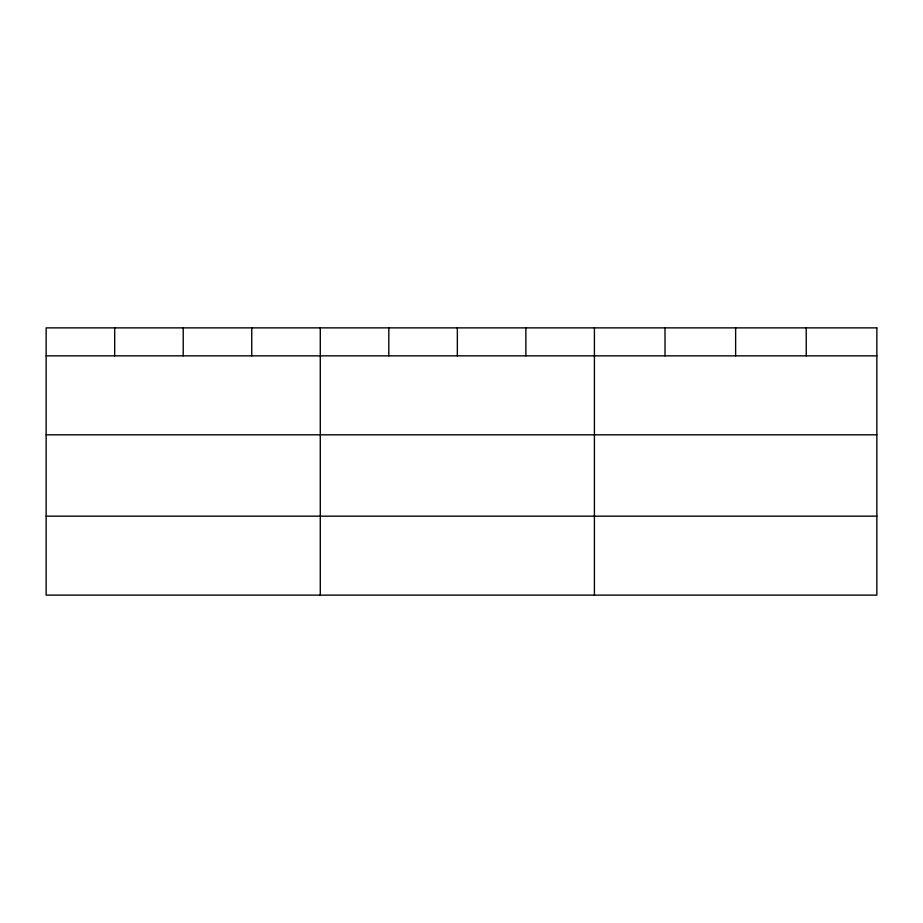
<?xml version="1.0" encoding="UTF-8"?>
<svg xmlns="http://www.w3.org/2000/svg" width="923" height="923" viewBox="0 0 923 923"><rect width="100%" height="100%" fill="white"/><g stroke="black" fill="none" stroke-linecap="round" stroke-linejoin="round"><path stroke-width="1.38" d="M46.15 355.851L876.85 355.851M46.15 434.814L876.85 434.814M46.15 516.165L876.85 516.165M806.24 327.873L806.24 355.851M735.631 327.873L735.631 355.851M665.022 327.873L665.022 355.851M594.412 327.873L594.412 595.127M525.879 327.873L525.879 355.851M457.346 327.873L457.346 355.851M388.814 327.873L388.814 355.851M320.281 327.873L320.281 595.127M251.748 327.873L251.748 355.851M183.216 327.873L183.216 355.851M114.683 327.873L114.683 355.851M876.85 327.873L46.15 327.873L46.15 595.127L876.85 595.127L876.85 327.873"/></g></svg>
